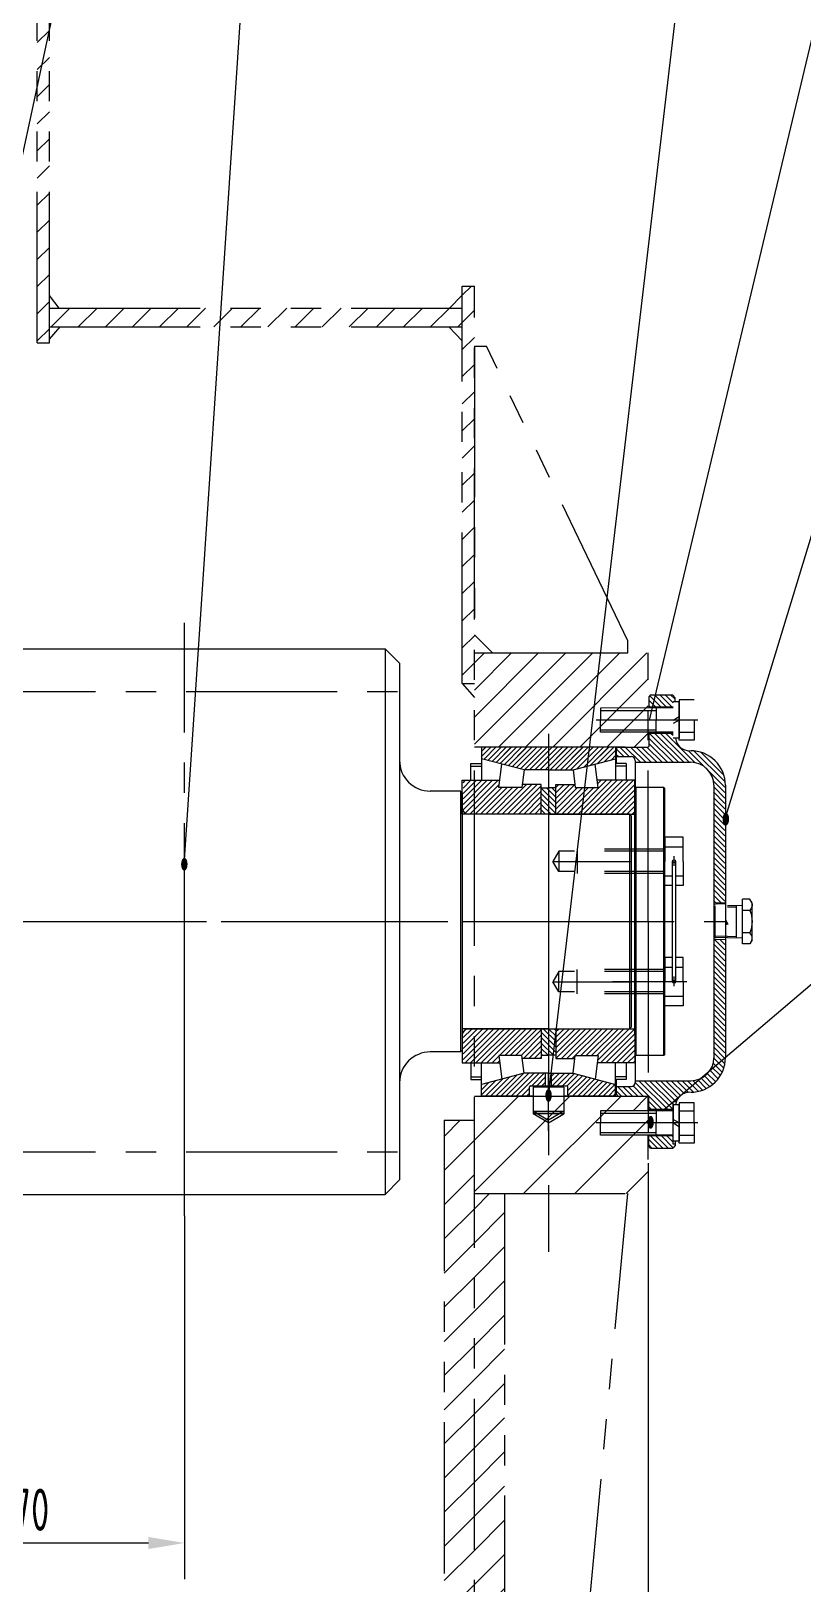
# Model space of a CAD drawing. Header units: millimetres. Extents: x 0 to 4200, y -116 to 2970.
# Drawn here: x 1649 to 2289, y 1031 to 2317 of the extents above; entities that cross this region are included whole.
import ezdxf
from ezdxf.enums import TextEntityAlignment as Align

# ---------------------------------------------------------------- set-up
doc = ezdxf.new("R2010")
doc.units = ezdxf.units.MM
doc.header["$LTSCALE"] = 100
doc.header["$MEASUREMENT"] = 0
for name, pattern in [('F', [0.75, 0.5, -0.25]), ('G', [2, 1.25, -0.25, 0.25, -0.25]), ('K', [2.5, 1.25, -0.25, 0.25, -0.25, 0.25, -0.25])]:
    doc.linetypes.add(name, pattern=pattern)
for name, color, linetype in [('01', 7, 'Continuous'), ('02', 1, 'Continuous'), ('04', 2, 'F'), ('05', 4, 'G'), ('07', 6, 'K'), ('08', 1, 'Continuous'), ('10', 1, 'Continuous'), ('11', 3, 'Continuous')]:
    doc.layers.add(name, color=color, linetype=linetype)
doc.styles.get("Standard").update_dxf_attribs({"font": 'isocp', "width": 0.707, "bigfont": 'intecad.shx'})
doc.dimstyles.new('INTE', dxfattribs={"dimscale": 10, "dimtxt": 3.5, "dimasz": 3, "dimexe": 3, "dimexo": 0, "dimgap": 1, "dimtad": 1, "dimdec": 3, "dimdsep": 46, "dimtxsty": 'Standard', "dimcen": 0, "dimclrd": 1, "dimclre": 1, "dimclrt": 3, "dimaunit": 1, "dimadec": 0, "dimazin": 0, "dimtfac": 1, "dimtdec": 3, "dimtmove": 0, "dimatfit": 0, "dimfxl": 0, "dimarcsym": 0})
pattern_1 = [(45, (35629.336, -87.734), (-11.22532, 11.22532), [])]
pattern_2 = [(45, (-13.044, -1139.917), (-14.14214, 14.14214), [])]
pattern_3 = [(45, (570.548, 506.322), (-2.1213203, 2.1213203), [])]

# ---------------------------------------------------------------- blocks, each defined once
blk = doc.blocks.new('*U1', base_point=(448, -461.8))
at = {"layer": '01'}
for p, q in [((448, -461.8), (448, -639.7)), ((448, -461.8), (449.5, -463.3)), ((449.5, -463.3), (449.5, -638.2)), ((448, -639.7), (449.5, -638.2))]:
    blk.add_line(p, q, dxfattribs=at)
blk = doc.blocks.new('*D5')
at = {"layer": '08', "color": 1, "lineweight": -2}
for p, q in [((1173, 1354.8), (1173, 207.1)), ((2160.4, 1354.6), (2160.4, 207.1)), ((1203, 237.1), (2130.4, 237.1))]:
    blk.add_line(p, q, dxfattribs=at)
at = {"layer": '08', "color": 1}
for points in [[(1203, 242.1), (1203, 232.1), (1173, 237.1)], [(2130.4, 242.1), (2130.4, 232.1), (2160.4, 237.1)]]:
    blk.add_solid(points, dxfattribs=at)
at = {"layer": 'DEFPOINTS', "color": 0}
for p in [(1173, 1354.8), (2160.4, 1354.6), (2160.4, 237.1)]:
    blk.add_point(p, dxfattribs=at)
at = {"layer": '08', "color": 3, "insert": (1666.7, 264.6), "char_height": 35, "attachment_point": 5}
blk.add_mtext('987.4', dxfattribs=at)
blk = doc.blocks.new('*D7')
at = {"layer": '08', "color": 1, "lineweight": -2}
for p, q in [((1776.4, 1336.3), (1776.4, 1035.4)), ((1506.4, 1073.1), (1506.4, 1035.4)), ((1536.4, 1065.4), (1746.4, 1065.4))]:
    blk.add_line(p, q, dxfattribs=at)
at = {"layer": '08', "color": 1}
for points in [[(1536.4, 1070.4), (1536.4, 1060.4), (1506.4, 1065.4)], [(1746.4, 1070.4), (1746.4, 1060.4), (1776.4, 1065.4)]]:
    blk.add_solid(points, dxfattribs=at)
at = {"layer": 'DEFPOINTS', "color": 0}
for p in [(1776.4, 1336.3), (1506.4, 1073.1), (1776.4, 1065.4)]:
    blk.add_point(p, dxfattribs=at)
at = {"layer": '08', "color": 3, "insert": (1641.4, 1092.9), "char_height": 35, "attachment_point": 5}
blk.add_mtext('270', dxfattribs=at)

msp = doc.modelspace()

# ---------------------------------------------------------------- hatches: boundary and pattern name
at = {"layer": '02'}
h = msp.add_hatch(dxfattribs=at)
h.set_pattern_fill('_USER', color=256, scale=3, angle=45, style=0, pattern_type=0)
h.set_pattern_definition(pattern_3)
h.paths.add_polyline_path([(2097.8895, 1724.2396), (2077.8672, 1724.2396), (2077.8672, 1705.2396), (2096.5728, 1705.2396)])
h.paths.add_polyline_path([(2022.3047, 1724.3024), (2022.3047, 1714.5461), (2057.5996, 1705.2396), (2077.8672, 1705.2396), (2077.8672, 1724.3024)])
h.paths.add_polyline_path([(2097.8895, 1724.2396), (2096.5728, 1705.2396), (2098.1349, 1705.2396), (2133.4297, 1714.5461), (2133.4297, 1724.2396)])
h.paths.add_polyline_path([(2098.1349, 1454.3146), (2080.3672, 1454.3146), (2080.3672, 1443.9146), (2092.7422, 1443.9146, -0.414213562), (2093.7422, 1442.9146), (2093.7422, 1436.3146, 0.414213562), (2094.7422, 1435.3146), (2133.4297, 1435.3146), (2133.4297, 1445.0081)])
at = {"layer": '02', "linetype": 'Continuous'}
h = msp.add_hatch(dxfattribs=at)
h.set_pattern_fill('ANSI31', color=1, style=0)
h.set_pattern_definition([(45, (1399.6394, 557.4315), (-2.245064, 2.245064), [])])
h.paths.add_polyline_path([(2071.8672, 1668.7341), (2071.8672, 1693.2396), (2056.0197, 1693.2396), (2055.691, 1690.7426), (2036.728, 1690.7426), (2037.5175, 1696.7396), (2007.0672, 1696.7396), (2007.0672, 1668.6771), (2010.9577, 1668.6771), (2011.0147, 1668.7341)])
h.paths.add_polyline_path([(2119.0064, 1690.7426), (2100.0434, 1690.7426), (2099.7147, 1693.2396), (2083.8672, 1693.2396), (2083.8672, 1668.7341), (2149.3047, 1668.7341), (2149.3047, 1696.7396), (2118.2169, 1696.7396)])
h.paths.add_polyline_path([(2071.8672, 1490.8201), (2011.0147, 1490.8201), (2010.9577, 1490.8771), (2007.0672, 1490.8771), (2007.0672, 1462.8146), (2037.5175, 1462.8146), (2036.728, 1468.8116), (2055.691, 1468.8116), (2056.0197, 1466.3146), (2071.8672, 1466.3146)])
h.paths.add_polyline_path([(2083.8672, 1490.8201), (2083.8672, 1466.3146), (2099.7147, 1466.3146), (2100.0434, 1468.8116), (2119.0064, 1468.8116), (2118.2169, 1462.8146), (2149.3047, 1462.8146), (2149.3047, 1490.8201)])
at = {"layer": '07', "linetype": 'K'}
h = msp.add_hatch(dxfattribs=at)
h.set_pattern_fill('ANSI31', color=6, scale=5, style=0)
h.set_pattern_definition(pattern_1)
h.paths.add_polyline_path([(1664.4297, 2455.7897), (1654.4297, 2455.7897), (1654.4297, 2058.7276), (1664.4297, 2058.7276)])
h = msp.add_hatch(dxfattribs=at)
h.set_pattern_fill('ANSI31', color=6, scale=5, style=0)
h.set_pattern_definition(pattern_1)
h.paths.add_polyline_path([(2016.4297, 2105.6747), (2006.4297, 2105.6747), (2006.4297, 1776.6897), (2016.4297, 1776.6897)])
h = msp.add_hatch(dxfattribs=at)
h.set_pattern_fill('ANSI31', color=6, scale=5, style=0)
h.set_pattern_definition(pattern_1)
h.paths.add_polyline_path([(1664.4297, 2087.4842), (1664.4297, 2071.8893), (2006.4297, 2071.8893), (2006.4297, 2087.4842)])
h = msp.add_hatch(dxfattribs=at)
h.set_pattern_fill('ANSI31', color=6, scale=5, style=0)
h.set_pattern_definition(pattern_1)
h.paths.add_polyline_path([(2160.4297, 1724.2897), (2160.4297, 1802.0897), (2016.4297, 1802.0897), (2016.4297, 1724.2897)])
h = msp.add_hatch(dxfattribs=at)
h.set_pattern_fill('_USER', color=6, scale=30, angle=45, style=0, pattern_type=0)
h.set_pattern_definition([(45, (-13.044, -1139.917), (-21.2132, 21.2132), [])])
h.paths.add_polyline_path([(1173.0297, 1435.2897), (1173.0297, 1354.7897), (1319.4297, 1354.7897), (1319.4297, 1435.2897)])
h.paths.add_polyline_path([(2160.4297, 1354.6397), (2160.4297, 1435.2897), (2016.4297, 1435.2897), (2016.4297, 1354.6397)])
h = msp.add_hatch(dxfattribs=at)
h.set_pattern_fill('_USER', color=6, scale=20, angle=45, style=0, pattern_type=0)
h.set_pattern_definition(pattern_2)
h.paths.add_polyline_path([(1344.4297, 1415.2632), (1319.4297, 1415.2632), (1319.4297, 576.2897), (1344.4297, 576.2897)])
h.paths.add_polyline_path([(2016.4297, 1415.2632), (1991.4297, 1415.2632), (1991.4297, 576.2897), (2016.4297, 576.2897)])
h = msp.add_hatch(dxfattribs=at)
h.set_pattern_fill('_USER', color=6, scale=20, angle=45, style=0, pattern_type=0)
h.set_pattern_definition(pattern_2)
h.paths.add_polyline_path([(2041.4297, 1354.6397), (2016.4297, 1354.6397), (2016.4297, 652.7897), (2041.4297, 652.7897)])
at = {"layer": '10'}
h = msp.add_hatch(dxfattribs=at)
h.set_pattern_fill('ANSI31', color=256, style=0)
h.set_pattern_definition([(135, (2393.2492, 1265.7477), (2.245064, 2.245064), [])])
h.paths.add_polyline_path([(2160.8297, 1765.5897), (2162.3297, 1767.0897), (2180.5297, 1767.0897), (2183.0297, 1764.5897), (2183.0297, 1763.9897), (2181.0297, 1763.9897), (2181.0297, 1757.4897), (2160.8297, 1757.4897)])
h.paths.add_polyline_path([(2133.4497, 1722.6147), (2135.0497, 1724.2147), (2160.3297, 1724.2147, 0.414213562), (2160.8297, 1724.7147), (2160.8297, 1735.4897), (2181.0297, 1735.4897), (2181.0297, 1728.9897), (2183.9515, 1728.9897, 0.30590487), (2195.7297, 1721.0397), (2195.4497, 1721.0397, -0.414213562), (2223.9497, 1692.5397), (2223.9497, 1595.3614), (2216.2497, 1595.1207), (2216.2497, 1594.4897), (2214.4497, 1594.4897), (2214.4497, 1692.5397, 0.414213562), (2195.4497, 1711.5397), (2149.2497, 1711.5397), (2149.2497, 1713.0897, 0.414213562), (2146.0497, 1716.2897), (2133.4497, 1716.2897)])
h.paths.add_polyline_path([(2214.4497, 1565.0897), (2216.2497, 1565.0897), (2216.2497, 1564.4587), (2223.9497, 1564.2181), (2223.9497, 1467.0397, -0.414213562), (2195.4497, 1438.5397), (2195.7297, 1438.5397, 0.30590487), (2183.9515, 1430.5897), (2181.0297, 1430.5897), (2181.0297, 1424.0897), (2160.8297, 1424.0897), (2160.8297, 1434.8647, 0.414213562), (2160.3297, 1435.3647), (2135.0497, 1435.3647), (2133.4497, 1436.9647), (2133.4497, 1443.2897), (2146.0497, 1443.2897, 0.414213562), (2149.2497, 1446.4897), (2149.2497, 1448.0397), (2195.4497, 1448.0397, 0.414213562), (2214.4497, 1467.0397)])
h.paths.add_polyline_path([(2160.8297, 1402.0897), (2181.0297, 1402.0897), (2181.0297, 1395.5897), (2183.0297, 1395.5897), (2183.0297, 1394.9897), (2180.5297, 1392.4897), (2162.3297, 1392.4897), (2160.8297, 1393.9897)])
h.paths.add_polyline_path([(2217.2193, 1459.7666), (2204.7681, 1472.8444), (2197.1626, 1465.6032), (2209.6137, 1452.5255)], flags=24)
h = msp.add_hatch(dxfattribs=at)
h.set_pattern_fill('_USER', color=256, scale=3, angle=45, style=0, pattern_type=0)
h.set_pattern_definition(pattern_3)
h.paths.add_polyline_path([(2057.8449, 1724.2396), (2077.8672, 1724.2396), (2077.8672, 1705.2396), (2059.1616, 1705.2396)])
h.paths.add_polyline_path([(2077.8672, 1724.3024), (2133.4297, 1724.3024), (2133.4297, 1714.5461), (2098.1349, 1705.2396), (2077.8672, 1705.2396)])
h.paths.add_polyline_path([(2022.3047, 1724.2396), (2057.8449, 1724.2396), (2059.1616, 1705.2396), (2057.5996, 1705.2396), (2022.3047, 1714.5461)])
h.paths.add_polyline_path([(2022.3047, 1445.0081), (2057.5996, 1454.3146), (2075.3672, 1454.3146), (2075.3672, 1443.9146), (2062.9922, 1443.9146, 0.414213562), (2061.9922, 1442.9146), (2061.9922, 1436.3146, -0.414213562), (2060.9922, 1435.3146), (2022.3047, 1435.3146)])
at = {"layer": '11', "linetype": 'Continuous'}
h = msp.add_hatch(dxfattribs=at)
h.set_pattern_fill('ANSI31', color=3, angle=90, style=0)
h.set_pattern_definition([(135, (1399.6394, 557.4315), (-2.245064, -2.245064), [])])
h.paths.add_polyline_path([(2071.8672, 1668.7341), (2083.8672, 1668.7341), (2083.8672, 1690.4396), (2077.8672, 1690.4396), (2071.8672, 1690.4396)])
h.paths.add_polyline_path([(2083.8672, 1490.8201), (2071.8672, 1490.8201), (2071.8672, 1469.1146), (2077.8672, 1469.1146), (2083.8672, 1469.1146)])

# ---------------------------------------------------------------- linework, layer by layer
for p, q in [((2160.8297, 1765.7897), (2160.8297, 1756.5094)), ((2162.3297, 1767.2897), (2180.5297, 1767.2897)), ((2182.8297, 1764.8057), (2180.5297, 1767.2897)), ((2182.8297, 1761.615), (2182.8297, 1764.8057)), ((2181.0297, 1757.2897), (2160.8297, 1757.2897)), ((2160.8297, 1736.5094), (2160.8297, 1724.7147)), ((2181.0297, 1735.2897), (2160.8297, 1735.2897)), ((2022.3047, 1724.2396), (2022.3047, 1696.7396)), ((2133.4297, 1724.2396), (2133.4297, 1696.7396)), ((2135.3297, 1724.2147), (2160.3297, 1724.2147)), ((2057.5996, 1705.2396), (2022.3047, 1714.5461)), ((2036.728, 1690.7426), (2039.2827, 1710.1475)), ((2098.1349, 1705.2396), (2133.4297, 1714.5461)), ((2119.0064, 1690.7426), (2116.4517, 1710.1475)), ((2133.8297, 1716.2897), (2146.4297, 1716.2897)), ((2149.6297, 1713.0897), (2149.6297, 1690.0465)), ((2149.6297, 1711.5397), (2195.4497, 1711.5397)), ((2195.8297, 1721.0397), (2196.1097, 1721.0397)), ((2006.4297, 1668.6771), (2006.4297, 1696.7396)), ((2006.4297, 1696.7396), (2037.5175, 1696.7396)), ((2057.5996, 1705.2396), (2055.691, 1690.7426)), ((2077.8672, 1705.2396), (2057.5996, 1705.2396)), ((2077.8672, 1705.2396), (2098.1349, 1705.2396)), ((2098.1349, 1705.2396), (2100.0434, 1690.7426)), ((2149.3047, 1696.7396), (2118.2169, 1696.7396)), ((2149.3047, 1486.702), (2149.3047, 1696.7396)), ((2055.691, 1690.7426), (2036.728, 1690.7426)), ((2071.8672, 1693.2396), (2056.0197, 1693.2396)), ((2071.8672, 1668.7341), (2071.8672, 1693.2396)), ((2071.8672, 1690.4396), (2077.8672, 1690.4396)), ((2083.8672, 1690.4396), (2077.8672, 1690.4396)), ((2083.8672, 1668.6771), (2083.8672, 1693.2396)), ((2083.8672, 1693.2396), (2099.7147, 1693.2396)), ((2100.0434, 1690.7426), (2119.0064, 1690.7426)), ((2214.8297, 1692.5397), (2214.8297, 1467.0397)), ((2224.3297, 1692.5397), (2224.3297, 1467.0397)), ((2077.8672, 1668.6771), (2006.4297, 1668.6771)), ((2006.4297, 1668.6771), (2006.4297, 1490.8771)), ((2077.8672, 1668.6771), (2149.3047, 1668.6771)), ((2077.8672, 1490.8771), (2006.4297, 1490.8771)), ((2006.4297, 1490.8771), (2006.4297, 1462.8146)), ((2071.8672, 1490.8201), (2071.8672, 1466.3146)), ((2077.8672, 1490.8771), (2149.3047, 1490.8771)), ((2083.8672, 1490.8201), (2083.8672, 1466.3146)), ((2149.3047, 1490.8201), (2149.3047, 1471.8271)), ((2149.3047, 1490.8201), (2149.3047, 1462.8146)), ((2055.691, 1468.8116), (2036.728, 1468.8116)), ((2036.728, 1468.8116), (2039.2827, 1449.4066)), ((2057.5996, 1454.3146), (2055.691, 1468.8116)), ((2071.8672, 1466.3146), (2056.0197, 1466.3146)), ((2071.8672, 1469.1146), (2077.8672, 1469.1146)), ((2083.8672, 1469.1146), (2077.8672, 1469.1146)), ((2083.8672, 1466.3146), (2099.7147, 1466.3146)), ((2098.1349, 1454.3146), (2100.0434, 1468.8116)), ((2100.0434, 1468.8116), (2119.0064, 1468.8116)), ((2119.0064, 1468.8116), (2116.4517, 1449.4066)), ((2149.6294, 1469.4524), (2149.6294, 1446.4771)), ((2149.6297, 1469.4521), (2149.6297, 1446.4897)), ((2006.4297, 1462.8146), (2037.5175, 1462.8146)), ((2006.4297, 1462.8146), (2037.5175, 1462.8146)), ((2022.3047, 1435.3146), (2022.3047, 1462.8146)), ((2057.5996, 1454.3146), (2022.3047, 1445.0081)), ((2077.8672, 1454.3146), (2057.5996, 1454.3146)), ((2077.8672, 1454.3146), (2098.1349, 1454.3146)), ((2098.1349, 1454.3146), (2133.4297, 1445.0081)), ((2149.3047, 1462.8146), (2118.2169, 1462.8146)), ((2133.4297, 1435.3146), (2133.4297, 1462.8146)), ((2133.8297, 1443.2897), (2146.4297, 1443.2897)), ((2149.6297, 1448.0397), (2195.4497, 1448.0397)), ((2065.1672, 1435.3146), (2022.3047, 1435.3146)), ((2133.4297, 1435.3146), (2090.5672, 1435.3146)), ((2135.3297, 1435.3647), (2160.3297, 1435.3647)), ((2160.8297, 1423.0701), (2160.8297, 1434.8647)), ((2183.5321, 1430.5897), (2181.0297, 1430.5897)), ((2181.0297, 1395.3897), (2181.0297, 1430.5897)), ((2195.8297, 1438.5397), (2196.1097, 1438.5397)), ((2181.0297, 1424.2897), (2160.8297, 1424.2897)), ((2160.8297, 1393.7897), (2160.8297, 1403.0701)), ((2181.0297, 1402.2897), (2160.8297, 1402.2897)), ((2162.3297, 1392.2897), (2160.8297, 1393.7897)), ((2162.3297, 1392.2897), (2180.8297, 1392.2897)), ((2182.8297, 1394.2897), (2180.8297, 1392.2897)), ((2183.0297, 1395.3897), (2181.0297, 1395.3897)), ((2182.8297, 1397.9645), (2182.8297, 1394.2897))]:
    msp.add_line(p, q)
for centre, radius, start, end in [((2160.3297, 1724.7147), 0.5, 270, 0), ((2146.4297, 1713.0897), 3.2, 0, 90), ((2195.8297, 1692.5397), 19, 0, 90), ((2195.8297, 1467.0397), 19, 270, 0), ((2146.4297, 1446.4897), 3.2, 270, 0), ((2160.3297, 1434.8647), 0.5, 0, 90)]:
    msp.add_arc(centre, radius, start, end)
at = {"layer": '01'}
for p, q in [((1610.4297, 1805.5821), (1942.4297, 1805.5821)), ((1942.4297, 1805.5821), (1942.4297, 1353.9721)), ((1942.4297, 1805.5821), (1954.4297, 1793.5821)), ((1954.4297, 1793.5821), (1954.4297, 1365.9721)), ((2185.9833, 1761.6158), (2181.0297, 1761.6145)), ((2198.4829, 1763.284), (2185.9829, 1763.2808)), ((2185.9829, 1763.2808), (2185.9872, 1746.5158)), ((2185.9872, 1746.5158), (2185.9833, 1761.6158)), ((2180.9846, 1756.5145), (2120.9846, 1756.4992)), ((2120.9846, 1756.4992), (2120.9872, 1746.4992)), ((2166.9846, 1756.5109), (2166.9872, 1746.5109)), ((2180.9872, 1746.5145), (2185.9864, 1749.4025)), ((2120.9897, 1736.4992), (2120.9872, 1746.4992)), ((2181.0297, 1736.5145), (2120.9897, 1736.4992)), ((2166.9897, 1736.5109), (2166.9872, 1746.5109)), ((2185.9872, 1746.5158), (2180.9879, 1743.6278)), ((2185.9915, 1729.7508), (2185.9872, 1746.5158)), ((2185.9872, 1746.5158), (2185.991, 1731.4158)), ((2185.9897, 1736.5158), (2198.4897, 1736.519)), ((2198.4872, 1746.519), (2198.4915, 1729.754)), ((2133.8297, 1722.7147), (2133.8297, 1710.6254)), ((2185.991, 1731.4158), (2180.991, 1731.4145)), ((2198.4915, 1729.754), (2185.9915, 1729.7508)), ((2004.9297, 1687.7271), (1979.9297, 1687.7271)), ((2004.9297, 1687.7271), (2004.9297, 1471.8271)), ((2004.9297, 1687.7271), (2006.4297, 1686.2271)), ((2006.4297, 1686.2271), (2006.4297, 1473.3271)), ((2150.3759, 1690.7918), (2149.3753, 1689.7924)), ((2150.3047, 1468.7771), (2150.3047, 1690.7771)), ((2173.3047, 1690.7771), (2150.3047, 1690.7771)), ((2173.3047, 1468.7771), (2173.3047, 1690.7771)), ((2173.3047, 1690.7771), (2174.3047, 1689.7771)), ((2174.3047, 1469.7771), (2174.3047, 1689.7771)), ((2144.9297, 1668.7341), (2011.2297, 1668.7341)), ((2174.3047, 1649.5635), (2174.3047, 1629.5735)), ((2189.3047, 1649.5635), (2174.3047, 1649.5635)), ((2189.3047, 1629.5735), (2189.3047, 1649.5635)), ((2174.3047, 1641.5735), (2189.3047, 1641.5735)), ((2174.3047, 1609.5835), (2174.3047, 1629.5735)), ((2180.4749, 1529.9806), (2180.4749, 1629.5735)), ((2183.1345, 1629.5735), (2183.1345, 1529.9806)), ((2189.3047, 1629.5735), (2189.3047, 1609.5835)), ((2174.3047, 1617.5735), (2180.4749, 1617.5735)), ((2180.4749, 1609.5835), (2174.3047, 1609.5835)), ((2183.1345, 1617.5735), (2189.3047, 1617.5735)), ((2189.3047, 1609.5835), (2183.1345, 1609.5835)), ((2174.3047, 1549.9706), (2174.3047, 1529.9806)), ((2180.4749, 1549.9706), (2174.3047, 1549.9706)), ((2189.3047, 1549.9706), (2183.1345, 1549.9706)), ((2189.3047, 1529.9806), (2189.3047, 1549.9706)), ((2174.3047, 1541.9806), (2180.4749, 1541.9806)), ((2174.3047, 1509.9906), (2174.3047, 1529.9806)), ((2183.1345, 1541.9806), (2189.3047, 1541.9806)), ((2189.3047, 1529.9806), (2189.3047, 1509.9906)), ((2174.3047, 1517.9806), (2189.3047, 1517.9806)), ((2189.3047, 1509.9906), (2174.3047, 1509.9906)), ((2144.9297, 1490.8201), (2011.2297, 1490.8201)), ((2004.9297, 1471.8271), (1979.9297, 1471.8271)), ((2004.9297, 1471.8271), (2006.4297, 1473.3271)), ((2150.3047, 1468.7771), (2149.3047, 1469.7771)), ((2173.3047, 1468.7771), (2150.3047, 1468.7771)), ((2174.3047, 1469.7771), (2173.3047, 1468.7771)), ((2062.9922, 1443.9146), (2092.7422, 1443.9146)), ((2065.1672, 1442.5771), (2065.1672, 1420.5771)), ((2090.5672, 1442.5771), (2065.1672, 1442.5771)), ((2090.5672, 1442.5771), (2090.5672, 1420.5771)), ((2133.8297, 1448.9288), (2133.8297, 1436.8647)), ((2180.991, 1428.165), (2180.9872, 1413.065)), ((2185.991, 1428.1637), (2180.991, 1428.165)), ((2185.9915, 1429.8287), (2185.9872, 1413.0637)), ((2185.9872, 1413.0637), (2185.991, 1428.1637)), ((2198.4915, 1429.8255), (2185.9915, 1429.8287)), ((2198.4872, 1413.0605), (2198.4915, 1429.8255)), ((2065.1672, 1422.5771), (2090.5672, 1422.5771)), ((2090.5672, 1420.5771), (2065.1672, 1420.5771)), ((2077.8672, 1413.2447), (2065.1672, 1420.5771)), ((2077.8672, 1413.2447), (2090.5672, 1420.5771)), ((2120.9897, 1423.0803), (2120.9872, 1413.0803)), ((2181.0297, 1423.0649), (2120.9897, 1423.0803)), ((2166.9897, 1423.0685), (2166.9872, 1413.0685)), ((2185.9872, 1413.0637), (2180.9879, 1415.9517)), ((2185.9897, 1423.0637), (2198.4897, 1423.0605)), ((2120.9846, 1403.0803), (2120.9872, 1413.0803)), ((2180.9846, 1403.065), (2120.9846, 1403.0803)), ((2166.9846, 1403.0685), (2166.9872, 1413.0685)), ((2180.9833, 1397.965), (2180.9872, 1413.065)), ((2180.9872, 1413.065), (2185.9864, 1410.1769)), ((2185.9829, 1396.2987), (2185.9872, 1413.0637)), ((2185.9872, 1413.0637), (2185.9833, 1397.9637)), ((2185.9846, 1403.0637), (2198.4846, 1403.0605)), ((2198.4872, 1413.0605), (2198.4829, 1396.2955)), ((2185.9833, 1397.9637), (2180.9833, 1397.965)), ((2198.4829, 1396.2955), (2185.9829, 1396.2987)), ((1942.4297, 1353.9721), (1954.4297, 1365.9721)), ((1610.4297, 1353.9721), (1942.4297, 1353.9721))]:
    msp.add_line(p, q, dxfattribs=at)
at = {"layer": '01', "color": 7, "linetype": 'Continuous'}
for p, q in [((2162.3297, 1767.2897), (2160.8297, 1765.7897)), ((2135.3297, 1724.2147), (2133.8297, 1722.7147)), ((2013.6024, 1710.6254), (2022.3047, 1710.6254)), ((2013.6024, 1696.7396), (2013.6024, 1710.6254)), ((2142.132, 1710.6254), (2133.4297, 1710.6254)), ((2142.132, 1710.6254), (2142.132, 1696.7396)), ((2013.6024, 1708.3223), (2022.3047, 1708.3223)), ((2142.132, 1708.3223), (2133.4297, 1708.3223)), ((2214.8297, 1594.4897), (2216.6297, 1594.4897)), ((2216.6297, 1594.4897), (2224.3297, 1594.7304)), ((2238.5294, 1561.3271), (2238.5294, 1598.2271)), ((2244.653, 1598.2271), (2238.5294, 1598.2271)), ((2246.5294, 1594.9771), (2244.653, 1598.2271)), ((2246.5294, 1564.5771), (2246.5294, 1594.9771)), ((2215.6044, 1592.6476), (2215.6044, 1566.9066)), ((2226.0294, 1592.9976), (2238.1734, 1593.3771)), ((2238.5294, 1593.3771), (2238.1734, 1593.3771)), ((2244.653, 1589.0021), (2238.5294, 1589.0021)), ((2244.653, 1570.5521), (2238.5294, 1570.5521)), ((2214.8297, 1565.0897), (2216.6297, 1565.0897)), ((2215.6044, 1566.9066), (2226.0294, 1566.5566)), ((2216.6297, 1565.0897), (2224.3297, 1564.8491)), ((2226.0294, 1566.5566), (2238.1734, 1566.1771)), ((2238.5294, 1566.1771), (2238.1734, 1566.1771)), ((2244.653, 1561.3271), (2238.5294, 1561.3271)), ((2246.5294, 1564.5771), (2244.653, 1561.3271)), ((2013.6024, 1462.8146), (2013.6024, 1448.9288)), ((2075.3672, 1443.9146), (2075.3672, 1454.3146)), ((2080.3672, 1443.9146), (2080.3672, 1454.3146)), ((2142.132, 1462.8146), (2142.132, 1448.9288)), ((2013.6024, 1451.2318), (2022.3047, 1451.2318)), ((2013.6024, 1448.9288), (2022.3047, 1448.9288)), ((2061.9922, 1441.9146), (2061.9922, 1442.9146)), ((2061.9922, 1436.3146), (2061.9922, 1442.9146)), ((2093.7422, 1436.3146), (2093.7422, 1442.9146)), ((2142.132, 1451.2318), (2133.4297, 1451.2318)), ((2142.132, 1448.9288), (2133.4297, 1448.9288)), ((2061.9922, 1436.3146), (2061.9922, 1437.3146)), ((2061.9922, 1436.3146), (2061.9922, 1437.3146)), ((2093.7422, 1436.3146), (2093.7422, 1437.3146)), ((2133.8297, 1436.8647), (2135.3297, 1435.3647)), ((2160.4294, 1423.0702), (2160.4294, 1435.3521)), ((2160.4294, 1382.7771), (2160.4294, 1403.0702))]:
    msp.add_line(p, q, dxfattribs=at)
for centre in [(2181.8047, 1629.5735), (2181.8047, 1529.9806)]:
    msp.add_circle(centre, 1.3298, dxfattribs=at)
for centre, radius, start, end in [((2194.8297, 1733.035), 12, 187.7584968, 270.8771548), ((2195.8297, 1692.5397), 28.5, 0, 90.8771548), ((2195.8297, 1467.0397), 28.5, 269.1228452, 0), ((2062.9922, 1442.9146), 1, 90, 180), ((2062.9922, 1442.9146), 1, 90, 180), ((2092.7422, 1442.9146), 1, 0, 90), ((2060.9922, 1436.3146), 1, 270, 0), ((2094.7422, 1436.3146), 1, 180, 270), ((2094.7422, 1436.3146), 1, 180, 270), ((2194.8297, 1426.5445), 12, 89.1228452, 172.2415032)]:
    msp.add_arc(centre, radius, start, end, dxfattribs=at)
at = {"layer": '01'}
for centre, radius, start, end in [((1979.9151, 1713.2126), 25.4855, 180.192262, 270.0328685), ((2011.2297, 1673.5341), 4.8, 180, 270), ((2011.2297, 1486.0201), 4.8, 90, 180), ((1979.9151, 1446.3416), 25.4855, 89.9671315, 179.807738)]:
    msp.add_arc(centre, radius, start, end, dxfattribs=at)
for points in [[(2245.5912, 1596.6021), (2246.5294, 1593.6146), (2244.653, 1589.0021)], [(2244.653, 1589.0021), (2246.5294, 1579.7771), (2244.653, 1570.5521)], [(2245.5912, 1562.9521), (2246.5294, 1565.9396), (2244.653, 1570.5521)]]:
    msp.add_spline(points, degree=3, dxfattribs=at)
at = {"layer": '02'}
for p, q in [((1505.4297, 1579.7897), (1720.007, 2575.0814)), ((1776.1797, 1626.6629), (1839.2514, 2575.0814)), ((2077.8672, 1435.3146), (2212.0287, 2575.0814)), ((2161.6044, 1746.4771), (2358.9708, 2575.0814)), ((2223.9494, 1664.031), (2501.7192, 2575.0814)), ((2120.9851, 1754.4992), (2166.9851, 1754.5109)), ((2120.9892, 1738.4992), (2166.9892, 1738.5109)), ((2172.177, 1423.0672), (2407.2338, 1623.0975)), ((2120.9892, 1421.0803), (2166.9892, 1421.0685)), ((2120.9851, 1405.0803), (2166.9851, 1405.0685))]:
    msp.add_line(p, q, dxfattribs=at)
at = {"layer": '02', "color": 1, "linetype": 'Continuous'}
msp.add_line((2216.6297, 1595.1207), (2224.3297, 1595.3614), dxfattribs=at)
msp.add_solid([(2227.0528, 1577.4368), (2224.3297, 1582.876), (2225.1415, 1576.8476)], dxfattribs=at)
at = {"layer": '04', "color": 2, "linetype": 'F'}
for p, q in [((2086.4297, 1638.0735), (2081.5222, 1629.5735)), ((2174.3047, 1638.0735), (2086.4297, 1638.0735)), ((2086.4297, 1638.0735), (2086.4297, 1621.0735)), ((2174.3047, 1639.5735), (2101.4297, 1639.5735)), ((2101.4297, 1639.5735), (2101.4297, 1619.5735)), ((2086.4297, 1621.0735), (2081.5222, 1629.5735)), ((2174.3047, 1621.0735), (2086.4297, 1621.0735)), ((2174.3047, 1619.5735), (2101.4297, 1619.5735)), ((2226.0294, 1591.8356), (2233.5294, 1592.0699)), ((2233.5294, 1566.3222), (2233.5294, 1593.2319)), ((2215.6044, 1568.0686), (2226.0294, 1567.7186)), ((2226.0294, 1567.7186), (2233.5294, 1567.4842)), ((2086.4297, 1538.4806), (2081.5222, 1529.9806)), ((2086.4297, 1521.4806), (2081.5222, 1529.9806)), ((2174.3047, 1538.4806), (2086.4297, 1538.4806)), ((2086.4297, 1521.4806), (2086.4297, 1538.4806)), ((2174.3047, 1539.9806), (2101.4297, 1539.9806)), ((2101.4297, 1519.9806), (2101.4297, 1539.9806)), ((2174.3047, 1521.4806), (2086.4297, 1521.4806)), ((2174.3047, 1519.9806), (2101.4297, 1519.9806))]:
    msp.add_line(p, q, dxfattribs=at)
at = {"layer": '05'}
for p, q in [((1776.4297, 1336.3087), (1776.4297, 1826.9704)), ((2077.8672, 1735.2252), (2077.8672, 1435.3146)), ((2201.5522, 1746.5198), (2117.4383, 1746.4983)), ((2188.0839, 1746.5163), (2178.8915, 1746.514)), ((2181.8047, 1625.87), (2181.8047, 1633.8018)), ((2192.3697, 1529.9806), (2130.7558, 1529.9806)), ((2181.8047, 1526.277), (2181.8047, 1534.2088)), ((2201.5522, 1413.0597), (2117.4383, 1413.0812)), ((2188.0839, 1413.0631), (2178.8915, 1413.0655))]:
    msp.add_line(p, q, dxfattribs=at)
at = {"layer": '05', "color": 4, "linetype": 'G'}
for p, q in [((1577.7312, 1770.2771), (1971.3844, 1770.2771)), ((2081.5222, 1629.5735), (2146.4297, 1629.5735)), ((1056.7743, 1579.7897), (2224.3294, 1579.7897)), ((2081.5222, 1529.9806), (2146.4297, 1529.9806)), ((1577.7312, 1389.2771), (1971.3844, 1389.2771))]:
    msp.add_line(p, q, dxfattribs=at)
at = {"layer": '07', "color": 6, "linetype": 'K'}
for p, q in [((1654.4297, 2058.7276), (1654.4297, 2455.7897)), ((1664.4297, 2058.7276), (1664.4297, 2455.7897)), ((1672.525, 2087.4842), (1664.4297, 2098.0635)), ((1995.7821, 2087.4842), (2006.4297, 2098.1318)), ((2006.4297, 1776.6897), (2006.4297, 2105.6747)), ((2006.4297, 2105.6747), (2016.4297, 2105.6747)), ((2016.4297, 1579.7897), (2016.4297, 2105.6747)), ((1664.4297, 2087.4842), (2006.4297, 2087.4842)), ((1664.4297, 2071.8893), (2006.4297, 2071.8893)), ((1664.4297, 2061.693), (1673.3078, 2071.8893)), ((1995.2393, 2071.8893), (2006.4297, 2060.5316)), ((1654.4297, 2058.7276), (1664.4297, 2058.7276)), ((2016.4297, 2056.0897), (2026.4297, 2056.0897)), ((2016.4297, 2056.0897), (2016.4297, 1817.0897)), ((2143.4297, 1812.0897), (2026.4297, 2056.0897)), ((2031.4297, 1802.0897), (2016.4297, 1817.0897)), ((2016.4297, 1802.0897), (2160.4297, 1802.0897)), ((2031.4297, 1802.0897), (2143.4297, 1802.0897)), ((2143.4297, 1802.0897), (2143.4297, 1812.0897)), ((2160.4297, 1579.7897), (2160.4297, 1802.0897)), ((2006.4297, 1776.6897), (2016.4297, 1776.6897)), ((2006.4297, 1776.6897), (2016.4297, 1765.2337)), ((2016.4297, 1724.2897), (2160.4297, 1724.2897)), ((2077.9297, 1611.5014), (2077.9297, 1306.3635)), ((1319.4297, 1579.7897), (2016.4297, 1579.7897)), ((1776.4297, 1416.6193), (1776.4297, 1579.7897)), ((2016.4297, 309.7897), (2016.4297, 1579.7897)), ((2016.4297, 1579.7897), (2160.5297, 1579.7897)), ((2160.4297, 1579.7897), (2160.4297, 1354.6397)), ((2077.9297, 1406.5163), (2077.9297, 1453.9941)), ((2016.4297, 1435.2897), (2160.4297, 1435.2897)), ((2065.2297, 1435.2897), (2065.2297, 1422.7897)), ((2090.6297, 1435.2897), (2090.6297, 1422.7897)), ((1991.4297, 1415.2632), (1991.4297, 309.7897)), ((1991.4297, 1415.2632), (2016.4297, 1415.2632)), ((2065.2297, 1422.7897), (2090.6297, 1422.7897)), ((2065.2297, 1422.7897), (2077.9297, 1415.4574)), ((2090.6297, 1422.7897), (2077.9297, 1415.4574)), ((2016.4297, 1354.6397), (2160.4297, 1354.6397)), ((2041.4297, 1354.6397), (2041.4297, 652.7897)), ((2086.4297, 744.7897), (2143.4297, 1354.7897))]:
    msp.add_line(p, q, dxfattribs=at)
at = {"layer": '10'}
msp.add_line((2159.6544, 1434.8544), (2147.8734, 1423.0734), dxfattribs=at)

# ---------------------------------------------------------------- block references
at = {"layer": '01'}
msp.add_blockref('*U1', (2144.9297, 1668.7341), dxfattribs=at)

# ---------------------------------------------------------------- texts
at = {"layer": '02', "width": 0.605172}
for p, p2 in [((2221.7244, 1659.031), (2227.7244, 1659.031)), ((1773.1797, 1621.6629), (1779.1797, 1621.6629)), ((2074.8672, 1430.3146), (2080.8672, 1430.3146)), ((2159.3822, 1408.0578), (2165.3822, 1408.0578))]:
    msp.add_text('\\M+5A1F1', height=10, dxfattribs=at).set_placement(p, p2, align=Align.FIT)

# ---------------------------------------------------------------- dimensions: what is measured, and where the dimension line sits
at = {"layer": '08'}
for base, p1, p2, picture, middle in [((2160.4297, 237.0857), (1173.0297, 1354.7897), (2160.4297, 1354.6397), '*D5', (1666.7297, 264.5857)), ((1776.4297, 1065.444), (1506.4297, 1073.1343), (1776.4297, 1336.3087), '*D7', (1641.4297, 1092.9474))]:
    dim = msp.add_linear_dim(base=base, p1=p1, p2=p2, dimstyle='INTE', dxfattribs=at)
    dim.commit()
    dim.dimension.update_dxf_attribs({"geometry": picture, "text_midpoint": middle})

doc.saveas('drawing.dxf')
